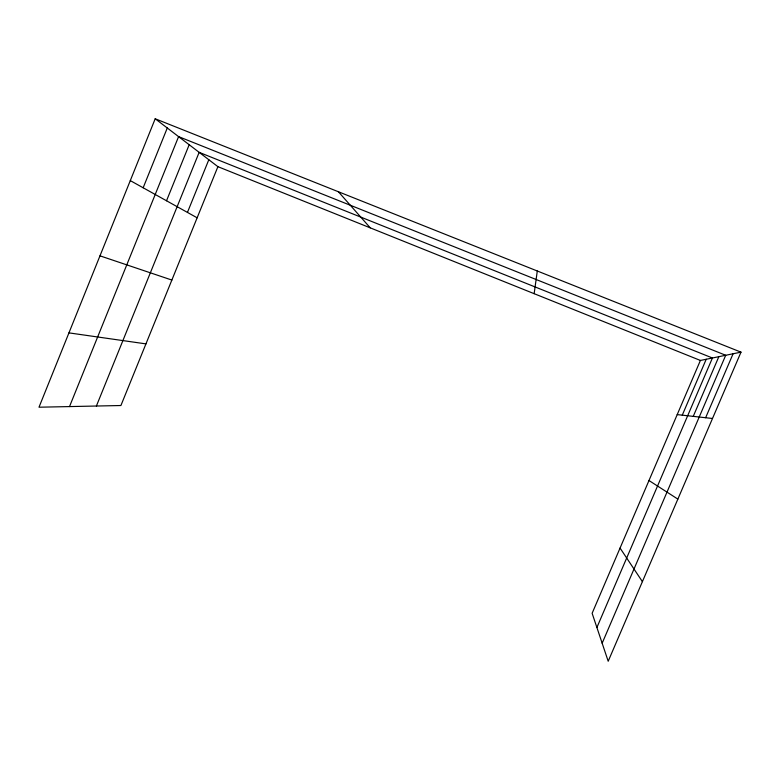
<?xml version="1.0" encoding="UTF-8"?>
<svg xmlns="http://www.w3.org/2000/svg" width="780" height="780" viewBox="0 0 780 780"><rect width="100%" height="100%" fill="white"/><g stroke="black" fill="none" stroke-linecap="round" stroke-linejoin="round"><path stroke-width="1.17" d="M534.154 293.68L537.293 270.991M155.201 118.765L39 407.209L120.91 405.522L217.903 166.666L155.201 118.765L741 352.151L608.195 661.235L592.127 613.285L700.401 360.448L741 352.151M143.159 187.775L167.281 127.988M69.517 406.585L178.591 136.627L725.722 355.27L602.16 643.217M166.52 200.772L189.189 144.729M96.388 406.029L199.153 152.344L712.423 357.991L596.895 627.5M187.444 212.413L208.816 159.724M682.266 415.165L706.212 359.258M693.254 416.364L718.848 356.674M705.627 417.729L733.093 353.769M677.206 414.609L712.501 418.48M68.942 332.875L145.948 343.882M99.986 255.84L171.863 280.059M217.903 166.666L700.401 360.448M130.289 180.609L197.135 217.805M648.98 480.519L677.859 499.112M338.403 191.753L370.256 227.857M620.061 548.067L642.398 581.646"/></g></svg>
